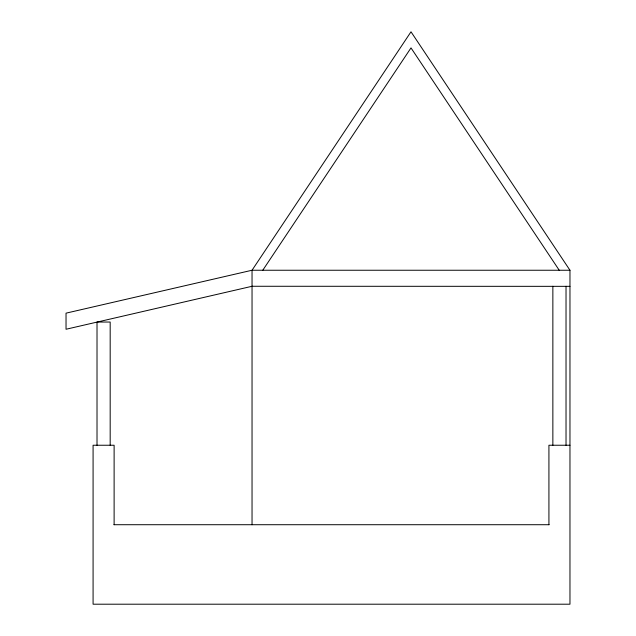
<?xml version="1.0" encoding="UTF-8"?>
<svg xmlns="http://www.w3.org/2000/svg" width="636" height="636" viewBox="0 0 636 636"><rect width="100%" height="100%" fill="white"/><g stroke="black" fill="none" stroke-linecap="round" stroke-linejoin="round"><path stroke-width="0.95" d="M114.114 524.716L114.114 445.24L93.079 445.24L93.079 604.2L569.967 604.2L569.967 270.244L252.039 270.244L66.033 313.158L66.033 329.257L252.087 286.272M262.771 270.244L410.999 47.899L559.235 270.244M252.039 286.272L569.967 286.343M569.967 445.24L548.924 445.24L548.924 524.716M113.939 524.716L549.099 524.716M569.967 270.244L410.999 31.8L252.039 270.244L252.039 524.716M566.024 286.272L566.024 445.24M552.859 286.272L552.859 445.24M110.179 445.24L110.179 322.039L97.014 322.039L97.014 445.24"/></g></svg>
